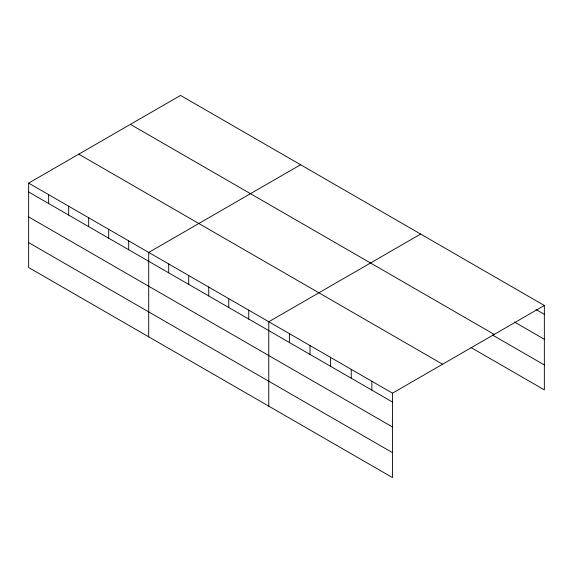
<?xml version="1.0" encoding="UTF-8"?>
<svg xmlns="http://www.w3.org/2000/svg" width="573" height="573" viewBox="0 0 573 573"><rect width="100%" height="100%" fill="white"/><g stroke="black" fill="none" stroke-linecap="round" stroke-linejoin="round"><path stroke-width="0.86" d="M28.65 183.109L392.476 393.164L392.476 477.574L28.65 267.519L28.65 183.109L180.524 95.426L544.35 305.481L544.35 389.891L471.049 347.567M300.589 164.745L148.715 252.428L148.715 336.838M420.646 234.063L268.773 321.747L268.773 406.157M392.476 393.164L544.35 305.481M535.948 309.499L544.35 314.348M514.568 322.083L544.35 339.273M130.408 124.362L494.234 334.417M492.429 334.983L544.35 364.958M78.766 154.173L442.592 364.227M28.65 191.976L392.476 402.031M28.65 216.909L392.476 426.964M28.65 242.594L392.476 452.641M371.856 381.26L371.856 390.127M351.242 369.356L351.242 378.23M330.628 357.459L330.628 366.326M310.007 345.555L310.007 354.422M289.394 333.651L289.394 342.518M248.768 310.194L248.768 319.061M228.756 298.64L228.756 307.508M208.744 287.087L208.744 295.954M188.732 275.534L188.732 284.401M168.72 263.981L168.72 272.848M128.703 240.875L128.703 249.742M108.691 229.322L108.691 238.189M88.679 217.769L88.679 226.636M68.674 206.216L68.674 215.083M48.662 194.662L48.662 203.53"/></g></svg>
